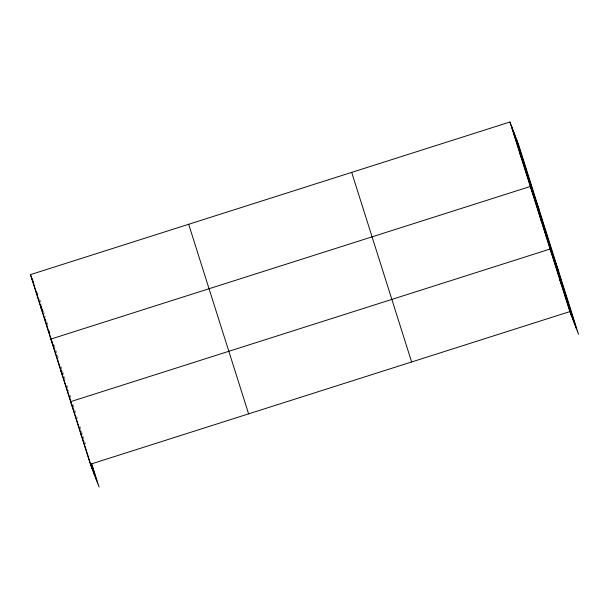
<?xml version="1.0" encoding="UTF-8"?>
<svg xmlns="http://www.w3.org/2000/svg" width="609" height="609" viewBox="0 0 609 609"><rect width="100%" height="100%" fill="white"/><g stroke="black" fill="none" stroke-linecap="round" stroke-linejoin="round"><path stroke-width="0.46" stroke-dasharray="3.04 2.28" d="M39.707 299.186L41.404 304.553M43.384 310.826L45.363 317.091M47.06 322.466L48.195 326.043M54.14 344.846L58.951 360.064M60.93 366.329L65.734 381.523M66.861 385.094L68.84 391.351M69.966 394.929L71.101 398.499M73.08 404.757L75.623 412.803M76.749 416.381L77.313 418.17M79.855 426.209L85.511 444.083"/><path stroke-width="0.91" d="M91.723 463.754L99.069 486.987L90.383 464.233L30.45 274.636L509.931 122.013L518.617 144.767L578.55 334.364L569.864 311.602L509.931 122.013M90.383 464.233L569.864 311.602M520.116 154.244L521.784 158.614M538.995 209.23L530.31 186.476L50.829 339.099L53.158 345.204M540.198 217.756L541.865 222.125M558.773 271.797L550.087 249.043L70.606 401.666L72.273 406.036L62.666 375.646M559.976 280.323L561.643 284.692M30.45 274.636L33.777 283.345M40.636 306.867L42.31 311.245L32.117 279.013M60.717 370.386L62.384 374.756L42.592 312.135M80.495 432.953L81.827 436.447M516.303 138.7L576.236 328.297M513.912 132.45L573.845 322.047M511.598 126.383L571.531 315.98M351.697 172.377L411.631 361.974M188.676 224.272L248.609 413.869M91.388 463.944L96.755 480.92M36.7 292.236L37.552 294.923M40.948 305.672L42.364 310.148M45.188 319.101L46.04 321.788M48.872 330.74L49.717 333.42M90.977 463.944L94.365 474.67M72.555 406.934L81.88 436.432M82.162 437.323L92.05 468.603"/></g></svg>
